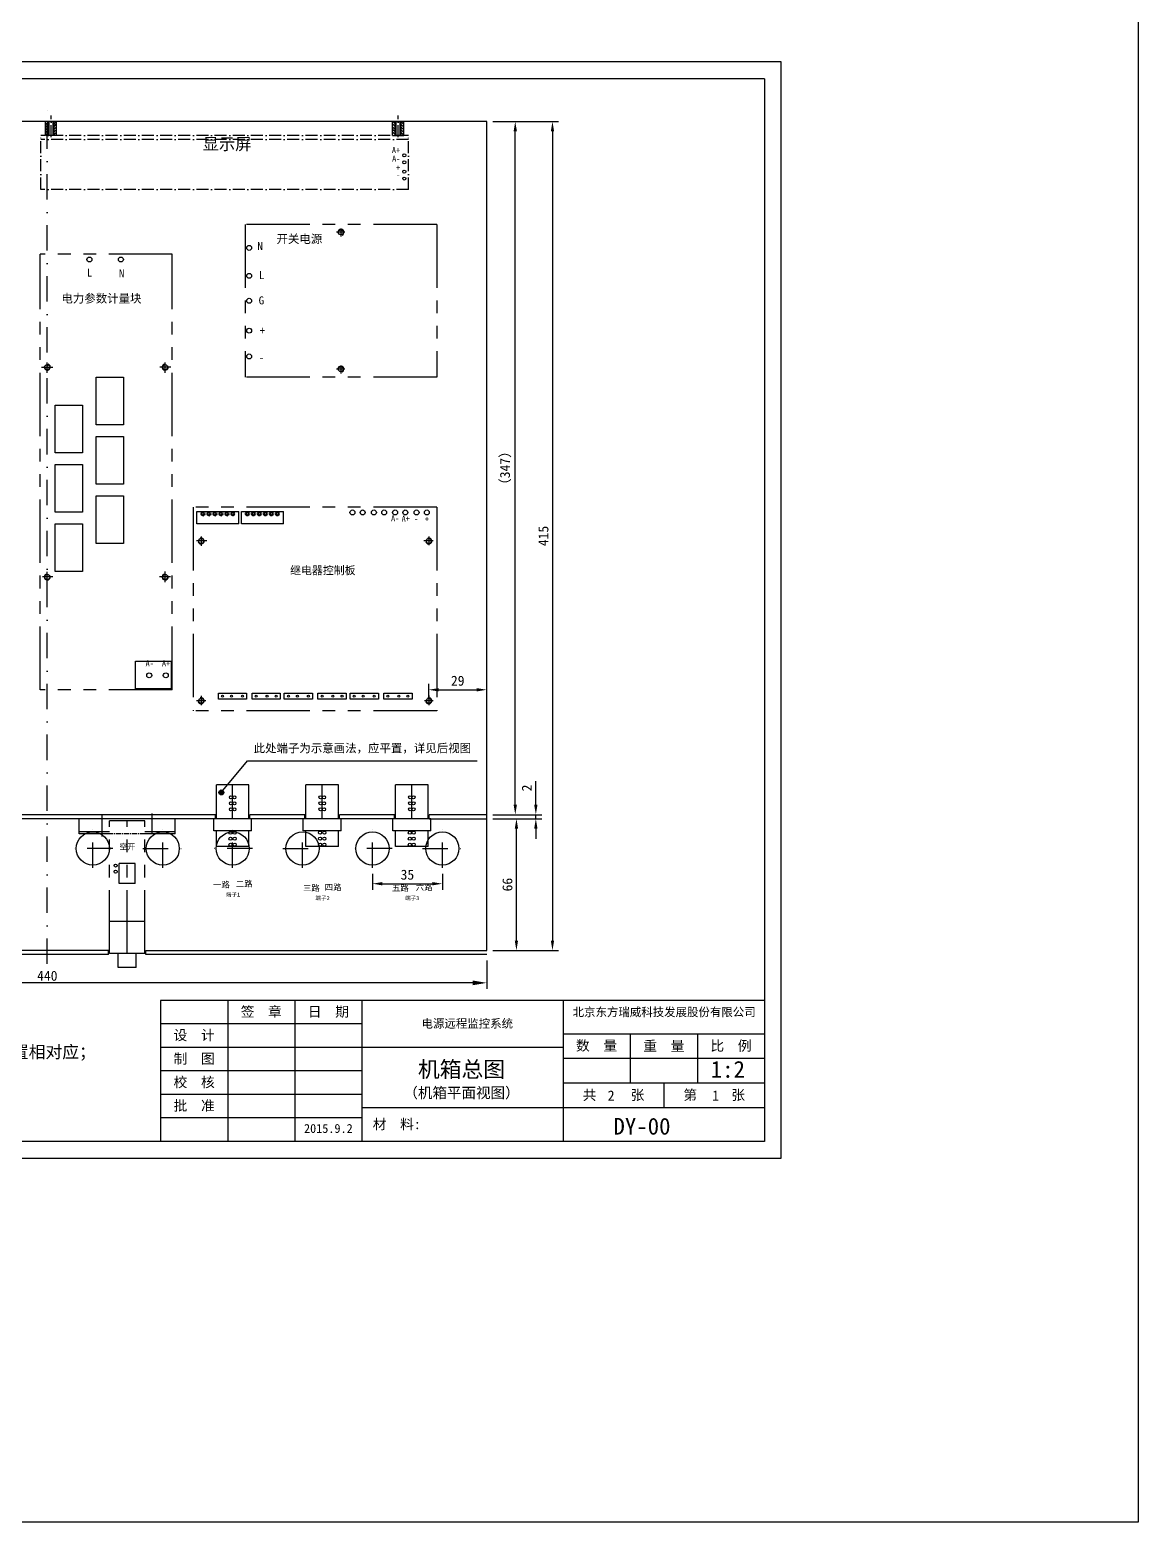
# Model space of a CAD drawing. Header units: millimetres. Extents: x 4100 to 7818, y 1137 to 2652.
# Drawn here: x 4660 to 5215, y 1137 to 1884 of the extents above; entities that cross this region are included whole.
import ezdxf

# ---------------------------------------------------------------- set-up
doc = ezdxf.new("R2010")
doc.units = ezdxf.units.MM
for name, pattern in [('ACAD_ISO10W100', [18, 12, -3, 0, -3]), ('ACAD_ISO12W100', [21, 12, -3, 0, -3, 0, -3]), ('CENTER', [2, 1.25, -0.25, 0.25, -0.25]), ('DASHDOTX2', [50.8, 25.4, -12.7, 0, -12.7]), ('PHANTOM2', [31.75, 15.875, -3.175, 3.175, -3.175, 3.175, -3.175])]:
    doc.linetypes.add(name, pattern=pattern)
doc.layers.get('0').update_dxf_attribs({"lineweight": 50})
doc.layers.get('Defpoints').update_dxf_attribs({"lineweight": 25})
doc.layers.add('1轮廓实线层', color=7, linetype='Continuous')
doc.layers.add('点划线', color=1, linetype='DASHDOTX2', lineweight=30)
doc.layers.add('细实线', color=1, linetype='Continuous', lineweight=30)
doc.styles.get("Standard").update_dxf_attribs({"font": 'SimSun.ttf', "height": 5})
doc.dimstyles.new('ISO-25', dxfattribs={"dimtxt": 8, "dimasz": 20, "dimexe": 5, "dimexo": 0.625, "dimgap": 20, "dimtad": 1, "dimdsep": 46, "dimtxsty": 'Standard', "dimcen": 2.5, "dimclrd": 4, "dimclre": 4, "dimclrt": 4, "dimadec": 0, "dimazin": 0, "dimtfac": 1, "dimtmove": 0, "dimatfit": 3, "dimfxl": 0, "dimarcsym": 0})
pattern_1 = [(315, (3031.0036, -2864.9637), (-0.67351921, -0.67351921), [])]
pattern_2 = [(225, (6484.3713, -2864.9637), (0.67351921, -0.67351921), [])]

# ---------------------------------------------------------------- blocks, each defined once
blk = doc.blocks.new('*D66')
at = {"layer": '1轮廓实线层', "color": 1, "lineweight": 25}
for p, q in [((4448.91, 1418.43), (4448.91, 1404.26)), ((4888.91, 1418.43), (4888.91, 1404.26)), ((4881.91, 1407.26), (4455.91, 1407.26))]:
    blk.add_line(p, q, dxfattribs=at)
at = {"layer": '1轮廓实线层', "color": 1, "lineweight": -3}
for points in [[(4455.91, 1408.43), (4455.91, 1406.09), (4448.91, 1407.26)], [(4881.91, 1408.43), (4881.91, 1406.09), (4888.91, 1407.26)]]:
    blk.add_solid(points, dxfattribs=at)
at = {"layer": 'Defpoints', "color": 0, "lineweight": -3}
for p in [(4448.91, 1421.43), (4888.91, 1421.43), (4448.91, 1407.26)]:
    blk.add_point(p, dxfattribs=at)
at = {"layer": '1轮廓实线层', "color": 1, "lineweight": -3, "insert": (4668.91, 1410.76), "char_height": 5, "attachment_point": 5}
blk.add_mtext('440', dxfattribs=at)
blk = doc.blocks.new('_None')
blk = doc.blocks.new('*D100')
at = {"layer": '1轮廓实线层', "color": 1, "lineweight": 25}
for p, q in [((4891.91, 1489.43), (4906.8, 1489.43)), ((4903.8, 1428.43), (4903.8, 1484.43)), ((4891.91, 1423.43), (4906.8, 1423.43))]:
    blk.add_line(p, q, dxfattribs=at)
at = {"layer": '1轮廓实线层', "color": 1, "lineweight": -3}
for points in [[(4902.97, 1484.43), (4904.64, 1484.43), (4903.8, 1489.43)], [(4902.97, 1428.43), (4904.64, 1428.43), (4903.8, 1423.43)]]:
    blk.add_solid(points, dxfattribs=at)
at = {"layer": 'Defpoints', "color": 0, "lineweight": -3}
for p in [(4888.91, 1489.43), (4903.8, 1489.43), (4888.91, 1423.43)]:
    blk.add_point(p, dxfattribs=at)
at = {"layer": '1轮廓实线层', "color": 1, "lineweight": -3, "insert": (4899.3, 1456.43), "char_height": 5, "attachment_point": 5, "rotation": 90}
blk.add_mtext('66', dxfattribs=at)
blk = doc.blocks.new('*D101')
at = {"layer": '1轮廓实线层', "color": 1, "lineweight": 25}
for p, q in [((4913.51, 1496.43), (4913.51, 1508.18)), ((4891.91, 1491.43), (4916.51, 1491.43)), ((4891.91, 1489.43), (4916.51, 1489.43)), ((4913.51, 1489.43), (4913.51, 1491.43)), ((4913.51, 1484.43), (4913.51, 1479.43))]:
    blk.add_line(p, q, dxfattribs=at)
at = {"layer": '1轮廓实线层', "color": 1, "lineweight": -3}
for points in [[(4912.68, 1496.43), (4914.35, 1496.43), (4913.51, 1491.43)], [(4912.68, 1484.43), (4914.35, 1484.43), (4913.51, 1489.43)]]:
    blk.add_solid(points, dxfattribs=at)
at = {"layer": 'Defpoints', "color": 0, "lineweight": -3}
for p in [(4888.91, 1491.43), (4888.91, 1489.43), (4913.51, 1491.43)]:
    blk.add_point(p, dxfattribs=at)
at = {"layer": '1轮廓实线层', "color": 1, "lineweight": -3, "insert": (4909.01, 1504.81), "char_height": 5, "attachment_point": 5, "rotation": 90}
blk.add_mtext('2', dxfattribs=at)
blk = doc.blocks.new('*D102')
at = {"layer": '1轮廓实线层', "color": 1, "lineweight": 25}
for p, q in [((4891.91, 1838.43), (4906.22, 1838.43)), ((4903.22, 1496.43), (4903.22, 1833.43)), ((4891.91, 1491.43), (4906.22, 1491.43))]:
    blk.add_line(p, q, dxfattribs=at)
at = {"layer": '1轮廓实线层', "color": 1, "lineweight": -3}
for points in [[(4902.39, 1833.43), (4904.06, 1833.43), (4903.22, 1838.43)], [(4902.39, 1496.43), (4904.06, 1496.43), (4903.22, 1491.43)]]:
    blk.add_solid(points, dxfattribs=at)
at = {"layer": 'Defpoints', "color": 0, "lineweight": -3}
for p in [(4888.91, 1838.43), (4903.22, 1838.43), (4888.91, 1491.43)]:
    blk.add_point(p, dxfattribs=at)
at = {"layer": '1轮廓实线层', "color": 1, "lineweight": -3, "insert": (4898.38, 1664.93), "char_height": 5, "attachment_point": 5, "rotation": 90}
blk.add_mtext('（347）', dxfattribs=at)
blk = doc.blocks.new('*D103')
at = {"layer": '1轮廓实线层', "color": 1, "lineweight": 25}
for p, q in [((4891.91, 1838.43), (4924.85, 1838.43)), ((4921.85, 1833.43), (4921.85, 1428.43)), ((4891.91, 1423.43), (4924.85, 1423.43))]:
    blk.add_line(p, q, dxfattribs=at)
at = {"layer": '1轮廓实线层', "color": 1, "lineweight": -3}
for points in [[(4921.02, 1833.43), (4922.69, 1833.43), (4921.85, 1838.43)], [(4921.02, 1428.43), (4922.69, 1428.43), (4921.85, 1423.43)]]:
    blk.add_solid(points, dxfattribs=at)
at = {"layer": 'Defpoints', "color": 0, "lineweight": -3}
for p in [(4888.91, 1838.43), (4888.91, 1423.43), (4921.85, 1423.43)]:
    blk.add_point(p, dxfattribs=at)
at = {"layer": '1轮廓实线层', "color": 1, "lineweight": -3, "insert": (4917.35, 1630.93), "char_height": 5, "attachment_point": 5, "rotation": 90}
blk.add_mtext('415', dxfattribs=at)
blk = doc.blocks.new('*D104')
at = {"layer": '1轮廓实线层', "color": 1, "lineweight": 25}
for p, q in [((4859.91, 1549.18), (4859.91, 1556.96)), ((4864.91, 1553.96), (4883.91, 1553.96)), ((4888.91, 1549.18), (4888.91, 1556.96))]:
    blk.add_line(p, q, dxfattribs=at)
at = {"layer": '1轮廓实线层', "color": 1, "lineweight": -3}
for points in [[(4864.91, 1554.79), (4864.91, 1553.12), (4859.91, 1553.96)], [(4883.91, 1554.79), (4883.91, 1553.12), (4888.91, 1553.96)]]:
    blk.add_solid(points, dxfattribs=at)
at = {"layer": 'Defpoints', "color": 0, "lineweight": -3}
for p in [(4888.91, 1553.96), (4859.91, 1546.18), (4888.91, 1546.18)]:
    blk.add_point(p, dxfattribs=at)
at = {"layer": '1轮廓实线层', "color": 1, "lineweight": -3, "insert": (4874.41, 1558.46), "char_height": 5, "attachment_point": 5}
blk.add_mtext('29', dxfattribs=at)
blk = doc.blocks.new('*D198')
at = {"layer": '1轮廓实线层', "color": 1, "lineweight": 25}
for p, q in [((4831.71, 1461.89), (4831.71, 1453.89)), ((4836.71, 1456.89), (4861.71, 1456.89)), ((4866.71, 1461.89), (4866.71, 1453.89))]:
    blk.add_line(p, q, dxfattribs=at)
at = {"layer": '1轮廓实线层', "color": 1, "lineweight": -3}
for points in [[(4836.71, 1457.72), (4836.71, 1456.05), (4831.71, 1456.89)], [(4861.71, 1457.72), (4861.71, 1456.05), (4866.71, 1456.89)]]:
    blk.add_solid(points, dxfattribs=at)
at = {"layer": 'Defpoints', "color": 0, "lineweight": -3}
for p in [(4831.71, 1464.89), (4866.71, 1464.89), (4866.71, 1456.89)]:
    blk.add_point(p, dxfattribs=at)
at = {"layer": '1轮廓实线层', "color": 1, "lineweight": -3, "insert": (4849.21, 1461.39), "char_height": 5, "attachment_point": 5}
blk.add_mtext('35', dxfattribs=at)

msp = doc.modelspace()

# ---------------------------------------------------------------- hatches: boundary and pattern name
at = {"layer": '1轮廓实线层', "lineweight": -3}
h = msp.add_hatch(dxfattribs=at)
h.set_pattern_fill('ANSI31', color=256, scale=0.1, style=0)
h.set_pattern_definition([(45, (31.24294, -679.97008), (-0.224506403, 0.224506403), [])])
h.paths.add_polyline_path([(4756.913, 1503.484), (4755.221, 1503.484, 0.2063902), (4754.835, 1502.587, 0.2848745), (4755.519, 1501.484), (4756.615, 1501.484, 0.2848745), (4757.3, 1502.587, 0.2063902)])
h.paths.add_polyline_path([(4755.221, 1503.484), (4756.913, 1503.484, 0.3974815)])
at = {"layer": '细实线', "lineweight": -3}
h = msp.add_hatch(dxfattribs=at)
h.set_pattern_fill('ANSI31', color=256, scale=0.3, angle=180, style=0)
h.set_pattern_definition(pattern_2)
h.paths.add_polyline_path([(4667.967, 1831.435), (4669.267, 1831.435), (4669.267, 1838.435), (4667.967, 1838.435)])
h.paths.add_polyline_path([(4672.267, 1831.435), (4673.567, 1831.435), (4673.567, 1838.435), (4672.267, 1838.435)])
h = msp.add_hatch(dxfattribs=at)
h.set_pattern_fill('ANSI31', color=256, scale=0.3, angle=180, style=0)
h.set_pattern_definition(pattern_2)
h.paths.add_polyline_path([(4669.267, 1838.435), (4669.267, 1831.435), (4669.767, 1831.435), (4669.767, 1838.435)])
h.paths.add_polyline_path([(4671.767, 1838.435), (4671.767, 1831.435), (4672.267, 1831.435), (4672.267, 1838.435)])
h = msp.add_hatch(dxfattribs=at)
h.set_pattern_fill('ANSI31', color=256, scale=0.3, angle=180, style=0)
h.set_pattern_definition(pattern_1)
h.paths.add_polyline_path([(4847.407, 1831.435), (4846.107, 1831.435), (4846.107, 1838.435), (4847.407, 1838.435)])
h.paths.add_polyline_path([(4843.107, 1831.435), (4841.807, 1831.435), (4841.807, 1838.435), (4843.107, 1838.435)])
h = msp.add_hatch(dxfattribs=at)
h.set_pattern_fill('ANSI31', color=256, scale=0.3, angle=180, style=0)
h.set_pattern_definition(pattern_1)
h.paths.add_polyline_path([(4846.107, 1838.435), (4846.107, 1831.435), (4845.607, 1831.435), (4845.607, 1838.435)])
h.paths.add_polyline_path([(4843.607, 1838.435), (4843.607, 1831.435), (4843.107, 1831.435), (4843.107, 1838.435)])

# ---------------------------------------------------------------- linework, layer by layer
at = {"lineweight": -3, "ltscale": 2}
for p, q in [((5028.036, 1859.818), (4336.929, 1859.818)), ((5028.036, 1859.818), (5028.036, 1327.875)), ((4888.912, 1838.435), (4448.912, 1838.435)), ((4699.526, 1838.435), (4448.912, 1838.435)), ((4888.912, 1423.435), (4888.912, 1838.435)), ((4699.526, 1423.435), (4448.912, 1423.435)), ((4699.526, 1421.435), (4448.912, 1421.435)), ((4699.526, 1421.435), (4699.526, 1423.435)), ((4718.226, 1423.435), (4888.912, 1423.435)), ((4718.226, 1421.435), (4718.226, 1423.435)), ((4888.912, 1421.435), (4718.226, 1421.435)), ((4725.636, 1398.435), (4725.636, 1327.875)), ((5028.036, 1398.435), (4725.636, 1398.435)), ((4826.436, 1398.435), (4826.436, 1327.875)), ((4927.236, 1398.435), (4927.236, 1327.875)), ((5028.036, 1327.875), (4336.929, 1327.875))]:
    msp.add_line(p, q, dxfattribs=at)
at = {"color": 6, "linetype": 'PHANTOM2', "lineweight": -3, "ltscale": 2}
for p, q in [((4767.912, 1786.935), (4767.912, 1710.435)), ((4863.912, 1786.935), (4767.912, 1786.935)), ((4863.912, 1786.935), (4863.912, 1710.435)), ((4665.412, 1553.935), (4665.412, 1771.935)), ((4731.412, 1771.935), (4665.412, 1771.935)), ((4731.412, 1553.935), (4731.412, 1771.935)), ((4863.912, 1710.435), (4767.912, 1710.435)), ((4741.912, 1645.435), (4741.912, 1543.435)), ((4863.912, 1645.435), (4741.912, 1645.435)), ((4863.912, 1645.435), (4863.912, 1543.435)), ((4743.809, 1643.265), (4764.809, 1643.265)), ((4743.809, 1637.091), (4743.809, 1643.265)), ((4764.809, 1637.091), (4743.809, 1637.091)), ((4764.809, 1637.091), (4764.809, 1643.265)), ((4766.123, 1643.265), (4787.123, 1643.265)), ((4766.123, 1637.091), (4766.123, 1643.265)), ((4787.123, 1637.091), (4766.123, 1637.091)), ((4787.123, 1637.091), (4787.123, 1643.265)), ((4731.412, 1553.935), (4665.412, 1553.935)), ((4754.552, 1552.276), (4768.685, 1552.276)), ((4754.552, 1549.212), (4754.552, 1552.276)), ((4768.685, 1549.212), (4754.552, 1549.212)), ((4768.685, 1552.276), (4768.685, 1549.212)), ((4787.552, 1552.276), (4801.685, 1552.276)), ((4787.552, 1549.212), (4787.552, 1552.276)), ((4801.685, 1549.212), (4787.552, 1549.212)), ((4801.685, 1552.276), (4801.685, 1549.212)), ((4820.552, 1552.276), (4834.685, 1552.276)), ((4820.552, 1549.212), (4820.552, 1552.276)), ((4834.685, 1549.212), (4820.552, 1549.212)), ((4834.685, 1552.276), (4834.685, 1549.212)), ((4863.912, 1543.435), (4741.912, 1543.435)), ((4863.912, 1543.435), (4741.912, 1543.435)), ((4700.026, 1421.935), (4700.026, 1488.435)), ((4708.876, 1421.935), (4708.876, 1488.435)), ((4717.726, 1421.935), (4717.726, 1488.435)), ((4704.876, 1456.935), (4704.876, 1466.935)), ((4712.876, 1466.935), (4704.876, 1466.935)), ((4712.876, 1456.935), (4712.876, 1466.935)), ((4712.876, 1456.935), (4704.876, 1456.935))]:
    msp.add_line(p, q, dxfattribs=at)
at = {"color": 6, "linetype": 'ACAD_ISO12W100', "lineweight": -3, "ltscale": 2}
for p, q in [((4753.564, 1489.435), (4753.564, 1506.435)), ((4769.864, 1506.435), (4753.564, 1506.435)), ((4761.714, 1489.435), (4761.714, 1506.435)), ((4769.864, 1489.435), (4769.864, 1506.435)), ((4798.411, 1489.435), (4798.411, 1506.435)), ((4814.711, 1506.435), (4798.411, 1506.435)), ((4806.561, 1489.435), (4806.561, 1506.435)), ((4814.711, 1489.435), (4814.711, 1506.435)), ((4843.258, 1489.435), (4843.258, 1506.435)), ((4859.558, 1506.435), (4843.258, 1506.435)), ((4851.408, 1489.435), (4851.408, 1506.435)), ((4859.558, 1489.435), (4859.558, 1506.435)), ((4717.726, 1488.435), (4700.026, 1488.435)), ((4752.214, 1483.435), (4752.214, 1489.435)), ((4770.364, 1489.435), (4753.064, 1489.435)), ((4771.214, 1483.435), (4771.214, 1489.435)), ((4797.061, 1483.435), (4797.061, 1489.435)), ((4816.061, 1489.435), (4797.061, 1489.435)), ((4816.061, 1483.435), (4816.061, 1489.435)), ((4841.908, 1483.435), (4841.908, 1489.435)), ((4860.908, 1489.435), (4841.908, 1489.435)), ((4860.908, 1483.435), (4860.908, 1489.435)), ((4771.214, 1483.435), (4752.214, 1483.435)), ((4753.564, 1475.435), (4753.564, 1483.435)), ((4769.864, 1475.435), (4769.864, 1483.435)), ((4816.061, 1483.435), (4797.061, 1483.435)), ((4798.411, 1475.435), (4798.411, 1483.435)), ((4814.711, 1475.435), (4814.711, 1483.435)), ((4860.908, 1483.435), (4841.908, 1483.435)), ((4843.258, 1475.435), (4843.258, 1483.435)), ((4859.558, 1475.435), (4859.558, 1483.435)), ((4769.864, 1475.435), (4753.564, 1475.435)), ((4814.711, 1475.435), (4798.411, 1475.435)), ((4859.558, 1475.435), (4843.258, 1475.435)), ((4717.726, 1437.935), (4700.026, 1437.935)), ((4717.726, 1421.935), (4700.026, 1421.935)), ((4704.376, 1414.935), (4704.376, 1421.935)), ((4713.376, 1414.935), (4713.376, 1421.935)), ((4713.376, 1414.935), (4704.376, 1414.935))]:
    msp.add_line(p, q, dxfattribs=at)
at = {"color": 4, "linetype": 'CENTER', "lineweight": -3, "ltscale": 2}
msp.add_line((4717.726, 1481.935), (4700.026, 1481.935), dxfattribs=at)
at = {"color": 6, "linetype": 'PHANTOM2', "lineweight": -3, "ltscale": 2}
for points in [[(4693.359, 1710.392), (4707.06, 1710.392), (4707.06, 1686.592), (4693.359, 1686.592)], [(4672.809, 1696.373), (4686.509, 1696.373), (4686.509, 1672.572), (4672.809, 1672.572)], [(4693.359, 1680.723), (4707.06, 1680.723), (4707.06, 1656.923), (4693.359, 1656.923)], [(4672.809, 1666.704), (4686.509, 1666.704), (4686.509, 1642.903), (4672.809, 1642.903)], [(4693.359, 1651.054), (4707.06, 1651.054), (4707.06, 1627.254), (4693.359, 1627.254)], [(4672.809, 1637.035), (4686.509, 1637.035), (4686.509, 1613.234), (4672.809, 1613.234)], [(4713.077, 1568.282), (4730.945, 1568.282), (4730.945, 1554.504), (4713.077, 1554.504)], [(4771.409, 1552.276), (4785.542, 1552.276), (4785.542, 1549.212), (4771.409, 1549.212)], [(4804.409, 1552.276), (4818.542, 1552.276), (4818.542, 1549.212), (4804.409, 1549.212)], [(4837.409, 1552.276), (4851.542, 1552.276), (4851.542, 1549.212), (4837.409, 1549.212)]]:
    msp.add_lwpolyline(points, close=True, dxfattribs=at)
at = {"lineweight": -3, "ltscale": 2}
for centre in [(4668.912, 1715.435), (4727.912, 1715.435), (4745.912, 1628.435), (4859.912, 1628.435), (4668.912, 1610.435), (4727.912, 1610.435), (4745.912, 1548.435), (4859.912, 1548.435)]:
    msp.add_circle(centre, 1.283, dxfattribs=at)
at = {"color": 3, "lineweight": -3, "ltscale": 2}
for centre, start, end in [((4668.912, 1715.435), 161.028292, 75.82681), ((4727.912, 1715.435), 104.17319, 18.971708), ((4745.912, 1628.435), 194.17319, 108.971708), ((4859.912, 1628.435), 194.17319, 108.971708), ((4668.912, 1610.435), 104.17319, 18.971708), ((4727.912, 1610.435), 104.17319, 18.971708), ((4745.912, 1548.435), 194.17319, 108.971708), ((4859.912, 1548.435), 194.17319, 108.971708)]:
    msp.add_arc(centre, 1.5, start, end, dxfattribs=at)
at = {"layer": '1轮廓实线层', "lineweight": -3}
for p, q in [((4674.982, 1838.435), (4667.967, 1838.435)), ((4667.967, 1831.435), (4667.967, 1838.435)), ((4669.767, 1831.435), (4669.767, 1838.435)), ((4671.767, 1831.435), (4671.767, 1838.435)), ((4673.567, 1831.435), (4673.567, 1838.435)), ((4841.807, 1831.435), (4841.807, 1838.435)), ((4841.807, 1838.435), (4847.407, 1838.435)), ((4843.607, 1831.435), (4843.607, 1838.435)), ((4845.607, 1831.435), (4845.607, 1838.435)), ((4847.407, 1831.435), (4847.407, 1838.435)), ((4673.567, 1831.435), (4667.967, 1831.435)), ((4841.807, 1831.435), (4847.407, 1831.435)), ((4755.984, 1502.463), (4769.103, 1518.46)), ((4769.103, 1518.46), (4884.181, 1518.46)), ((4753.064, 1491.435), (4643.412, 1491.435)), ((4753.064, 1489.435), (4643.412, 1489.435)), ((4684.876, 1481.935), (4684.876, 1489.435)), ((4732.876, 1489.435), (4684.876, 1489.435)), ((4732.876, 1489.435), (4684.876, 1489.435)), ((4732.876, 1481.935), (4732.876, 1489.435)), ((4753.064, 1489.435), (4753.064, 1491.435)), ((4770.364, 1489.435), (4770.364, 1491.435)), ((4797.911, 1491.435), (4770.364, 1491.435)), ((4812.561, 1489.435), (4770.364, 1489.435)), ((4797.911, 1489.435), (4797.911, 1491.435)), ((4842.758, 1491.435), (4815.211, 1491.435)), ((4815.211, 1489.435), (4815.211, 1491.435)), ((4842.758, 1489.435), (4815.211, 1489.435)), ((4842.758, 1489.435), (4842.758, 1491.435)), ((4888.912, 1491.435), (4860.058, 1491.435)), ((4860.058, 1489.435), (4860.058, 1491.435)), ((4860.058, 1489.435), (4888.912, 1489.435)), ((4700.026, 1482.935), (4684.876, 1482.935)), ((4700.026, 1481.935), (4684.876, 1481.935)), ((4732.876, 1482.935), (4717.726, 1482.935)), ((4732.876, 1481.935), (4717.726, 1481.935))]:
    msp.add_line(p, q, dxfattribs=at)
at = {"layer": '1轮廓实线层', "color": 3, "lineweight": -3}
for p, q in [((4669.267, 1831.435), (4669.267, 1838.435)), ((4672.267, 1831.435), (4672.267, 1838.435)), ((4843.107, 1831.435), (4843.107, 1838.435)), ((4846.107, 1831.435), (4846.107, 1838.435))]:
    msp.add_line(p, q, dxfattribs=at)
at = {"layer": '1轮廓实线层', "lineweight": -3}
msp.add_lwpolyline([(4100.271, 2567.005), (5215.113, 2567.005), (5215.113, 1137.318), (4100.271, 1137.318)], close=True, dxfattribs=at)
for centre, radius in [((4847.665, 1821.48), 0.764), ((4847.665, 1818.006), 0.764), ((4847.665, 1813.33), 0.764), ((4847.665, 1809.855), 0.764), ((4756.619, 1550.744), 0.502), ((4761.111, 1550.744), 0.502), ((4766.619, 1550.744), 0.502), ((4773.476, 1550.744), 0.502), ((4778.915, 1550.744), 0.502), ((4783.476, 1550.744), 0.502), ((4789.619, 1550.744), 0.502), ((4794.111, 1550.744), 0.502), ((4799.619, 1550.744), 0.502), ((4806.476, 1550.744), 0.502), ((4811.915, 1550.744), 0.502), ((4816.476, 1550.744), 0.502), ((4822.619, 1550.744), 0.502), ((4827.111, 1550.744), 0.502), ((4832.619, 1550.744), 0.502), ((4839.476, 1550.744), 0.502), ((4844.915, 1550.744), 0.502), ((4849.476, 1550.744), 0.502), ((4760.862, 1500.135), 0.764), ((4760.862, 1497.135), 0.764), ((4760.862, 1494.135), 0.764), ((4762.613, 1500.135), 0.764), ((4762.613, 1497.135), 0.764), ((4762.613, 1494.135), 0.764), ((4805.71, 1500.135), 0.764), ((4805.71, 1497.135), 0.764), ((4805.71, 1494.135), 0.764), ((4807.46, 1500.135), 0.764), ((4807.46, 1497.135), 0.764), ((4807.46, 1494.135), 0.764), ((4850.557, 1500.135), 0.764), ((4850.557, 1497.135), 0.764), ((4850.557, 1494.135), 0.764), ((4852.308, 1500.135), 0.764), ((4852.308, 1497.135), 0.764), ((4852.308, 1494.135), 0.764), ((4691.713, 1474.48), 8.3), ((4726.713, 1474.48), 8.3), ((4761.713, 1474.48), 8.3), ((4760.643, 1482.41), 0.764), ((4760.643, 1479.41), 0.764), ((4762.741, 1482.41), 0.764), ((4762.741, 1479.41), 0.764), ((4796.713, 1474.48), 8.3), ((4805.482, 1482.41), 0.764), ((4805.482, 1479.41), 0.764), ((4807.652, 1482.41), 0.764), ((4807.652, 1479.41), 0.764), ((4831.713, 1474.48), 8.3), ((4850.424, 1482.41), 0.764), ((4850.424, 1479.41), 0.764), ((4852.369, 1482.41), 0.764), ((4852.369, 1479.41), 0.764), ((4866.713, 1474.48), 8.3), ((4760.643, 1476.41), 0.764), ((4762.741, 1476.41), 0.764), ((4805.482, 1476.41), 0.764), ((4807.652, 1476.41), 0.764), ((4850.424, 1476.41), 0.764), ((4852.369, 1476.41), 0.764), ((4703.1, 1465.975), 0.764), ((4703.1, 1462.95), 0.764)]:
    msp.add_circle(centre, radius, dxfattribs=at)
at = {"layer": '1轮廓实线层', "lineweight": 50}
for centre in [(4746.809, 1642.026), (4749.809, 1642.026), (4752.809, 1642.026), (4755.809, 1642.026), (4758.809, 1642.026), (4761.809, 1642.026), (4769.123, 1642.026), (4772.123, 1642.026), (4775.123, 1642.026), (4778.123, 1642.026), (4781.123, 1642.026), (4784.123, 1642.026)]:
    msp.add_circle(centre, 0.82, dxfattribs=at)
at = {"layer": '点划线', "lineweight": -3, "ltscale": 0.5}
for p, q in [((4668.912, 1416.796), (4668.912, 1843.949)), ((4817.818, 1782.935), (4813.724, 1782.935)), ((4815.912, 1784.854), (4815.912, 1780.838)), ((4665.988, 1715.435), (4671.624, 1715.435)), ((4668.912, 1712.654), (4668.912, 1717.834)), ((4730.837, 1715.435), (4725.201, 1715.435)), ((4727.912, 1712.654), (4727.912, 1717.834)), ((4817.818, 1714.435), (4813.724, 1714.435)), ((4815.912, 1716.354), (4815.912, 1712.338)), ((4748.737, 1628.435), (4743.673, 1628.435)), ((4745.912, 1630.682), (4745.912, 1625.996)), ((4862.035, 1628.435), (4857.402, 1628.435)), ((4859.912, 1630.682), (4859.912, 1626.294)), ((4671.622, 1610.435), (4666.43, 1610.435)), ((4668.912, 1607.979), (4668.912, 1612.943)), ((4730.646, 1610.435), (4725.056, 1610.435)), ((4727.912, 1607.791), (4727.912, 1613.11)), ((4748.209, 1548.435), (4743.543, 1548.435)), ((4745.912, 1550.906), (4745.912, 1546.18)), ((4862.035, 1548.435), (4857.717, 1548.435)), ((4859.912, 1551.127), (4859.912, 1546.18)), ((4696.376, 1480.601), (4696.376, 1491.736)), ((4721.376, 1481.847), (4721.376, 1491.956)), ((4691.713, 1464.891), (4691.713, 1484.462)), ((4726.713, 1464.891), (4726.713, 1484.462)), ((4761.713, 1464.891), (4761.713, 1484.462)), ((4796.713, 1464.891), (4796.713, 1484.462)), ((4831.713, 1464.891), (4831.713, 1484.462)), ((4866.713, 1464.891), (4866.713, 1484.462)), ((4701.643, 1474.48), (4681.982, 1474.48)), ((4716.782, 1474.48), (4736.444, 1474.48)), ((4771.643, 1474.48), (4751.982, 1474.48)), ((4786.782, 1474.48), (4806.444, 1474.48)), ((4841.643, 1474.48), (4821.982, 1474.48)), ((4856.782, 1474.48), (4876.444, 1474.48))]:
    msp.add_line(p, q, dxfattribs=at)
at = {"layer": '点划线', "linetype": 'ACAD_ISO10W100', "lineweight": -3, "ltscale": 0.5}
for p, q in [((4670.767, 1830.537), (4670.767, 1841.491)), ((4844.607, 1830.537), (4844.607, 1841.491))]:
    msp.add_line(p, q, dxfattribs=at)
at = {"layer": '点划线', "color": 6, "linetype": 'ACAD_ISO10W100', "lineweight": -3, "ltscale": 0.5}
for p, q in [((4849.687, 1831.435), (4665.687, 1831.435)), ((4665.687, 1804.435), (4665.687, 1831.435)), ((4849.687, 1804.435), (4849.687, 1831.435)), ((4849.687, 1829.435), (4665.687, 1829.435)), ((4849.687, 1804.435), (4665.687, 1804.435))]:
    msp.add_line(p, q, dxfattribs=at)
at = {"layer": '细实线', "color": 1, "lineweight": -3, "ltscale": 2}
for p, q in [((4759.236, 1398.435), (4759.236, 1327.875)), ((4792.836, 1398.435), (4792.836, 1327.875)), ((4826.436, 1386.675), (4725.636, 1386.675)), ((4826.436, 1374.915), (4725.636, 1374.915)), ((4927.236, 1374.929), (4826.436, 1374.929)), ((5028.036, 1381.635), (4927.236, 1381.635)), ((4960.836, 1381.635), (4960.836, 1357.107)), ((4994.436, 1381.635), (4994.436, 1357.107)), ((5028.036, 1369.371), (4927.236, 1369.371)), ((4826.436, 1363.155), (4725.636, 1363.155)), ((5028.036, 1357.107), (4927.236, 1357.107)), ((4977.636, 1357.107), (4977.636, 1344.675)), ((4826.436, 1351.395), (4725.636, 1351.395)), ((5028.036, 1344.675), (4826.436, 1344.675)), ((4826.436, 1339.635), (4725.636, 1339.635)), ((4826.436, 1339.635), (4725.636, 1339.635)), ((4826.436, 1339.635), (4725.636, 1339.635))]:
    msp.add_line(p, q, dxfattribs=at)
msp.add_lwpolyline([(4287.35, 1319.475), (5036.436, 1319.475), (5036.436, 1868.218), (4287.35, 1868.218)], close=True, dxfattribs=at)
at = {"layer": '细实线', "color": 0, "linetype": 'ByBlock', "lineweight": -3}
for centre in [(4815.912, 1782.935), (4689.987, 1769.341), (4705.753, 1769.341), (4769.976, 1775.131), (4769.976, 1761.156), (4769.976, 1748.685), (4769.976, 1733.708), (4769.976, 1720.817), (4815.912, 1714.435), (4821.677, 1642.727), (4826.803, 1642.727), (4832.442, 1642.727), (4837.569, 1642.727), (4843.037, 1642.727), (4848.163, 1642.727), (4853.803, 1642.727), (4858.929, 1642.727), (4719.942, 1561.161), (4728.219, 1561.161), (4756.067, 1502.587)]:
    msp.add_circle(centre, 1.232, dxfattribs=at)
at = {"layer": '细实线', "color": 3, "lineweight": -3}
for centre in [(4815.912, 1782.935), (4815.912, 1714.435)]:
    msp.add_arc(centre, 1.5, 292.839794, 198.642713, dxfattribs=at)

# ---------------------------------------------------------------- texts
at = {"color": 1, "lineweight": -3, "ltscale": 2}
for s, p in [('2', (4949.51, 1348.337)), ('1', (5001.834, 1348.337))]:
    msp.add_text(s, height=5.04, dxfattribs=at).set_placement(p)
at = {"lineweight": -3, "ltscale": 2, "char_height": 5.04}
for s, insert, width, attachment_point in [('签  章', (4776.036, 1392.555), 33.6, 5), ('日  期', (4809.636, 1392.555), 33.6, 5), ('设  计', (4742.436, 1380.795), 33.6, 5), ('数  量', (4943.918, 1375.562), 32.12546, 5), ('重  量', (4977.636, 1375.503), 33.6, 5), ('比  例', (5011.236, 1375.503), 33.6, 5), ('制  图', (4742.436, 1369.035), 33.6, 5), ('校  核', (4742.436, 1357.275), 33.6, 5), ('共     张', (4952.436, 1350.891), 50.4, 5), ('第     张', (5002.836, 1350.891), 50.4, 5), ('批  准', (4742.436, 1345.515), 33.6, 5), ('材  料:', (4831.855, 1336.275), 100.8, 4), ('{\\H0.8889x;2015.9.2}', (4809.636, 1334.348), 47.64418, 5)]:
    msp.add_mtext(s, dxfattribs=dict(at, insert=insert, width=width, attachment_point=attachment_point))
at = {"layer": '点划线', "color": 5, "linetype": 'ByBlock', "lineweight": 40, "ltscale": 0.5, "char_height": 4, "width": 142.84231, "attachment_point": 5}
for insert in [(4775.477, 1776.022), (4706.134, 1762.412)]:
    msp.add_mtext('N', dxfattribs=dict(at, insert=insert))
at = {"layer": '细实线', "lineweight": -3}
for s, p in [('1:2', (5001.085, 1359.78)), ('DY-00', (4952.389, 1331.298))]:
    msp.add_text(s, height=8.4, dxfattribs=at).set_placement(p)
at = {"layer": '细实线', "color": 0, "lineweight": -3, "attachment_point": 5}
for s, insert, char_height, width in [('{\\H0.5357x;显示屏}', (4758.912, 1826.846), 11.2, 192), ('{\\H0.375x;开关电源}', (4795.128, 1779.377), 11.2, 192), ('{\\H0.375x;电力参数计量块}', (4696.019, 1749.579), 11.2, 192), ('{\\H0.9524x;继电器控制板}', (4806.867, 1613.511), 4.2, 192), ('{\\H0.4286x;空开}', (4708.955, 1475.243), 6.72, 142.84231), ('{\\H0.4464x;一路}', (4756.093, 1456.261), 6.72, 142.84231), ('{\\H0.4464x;二路}', (4767.472, 1456.674), 6.72, 142.84231), ('{\\H0.4464x;三路}', (4801.149, 1454.524), 6.72, 142.84231), ('{\\H0.4464x;四路}', (4812.007, 1454.937), 6.72, 142.84231), ('{\\H0.4464x;五路}', (4845.697, 1454.524), 6.72, 142.84231), ('{\\H0.4464x;六路}', (4857.571, 1454.937), 6.72, 142.84231), ('{\\H0.2976x;端子1}', (4761.916, 1451.333), 6.72, 142.84231), ('{\\H0.2976x;端子2}', (4806.763, 1449.596), 6.72, 142.84231), ('{\\H0.2976x;端子3}', (4851.61, 1449.596), 6.72, 142.84231)]:
    msp.add_mtext(s, dxfattribs=dict(at, insert=insert, char_height=char_height, width=width))
at = {"layer": '细实线', "color": 0, "lineweight": 40, "width": 142.84231, "attachment_point": 5}
for s, insert, char_height in [('{\\H0.4464x;A+}', (4843.501, 1824.077), 6.72), ('{\\H0.4464x;A-}', (4843.608, 1819.877), 6.72), ('{\\H0.4464x;+}', (4844.537, 1815.266), 6.72), ('{\\H0.4464x;-}', (4844.644, 1811.726), 6.72), ('G', (4776.092, 1748.841), 4), ('+', (4776.555, 1733.801), 4), ('-', (4776.138, 1720.172), 4), ('A-', (4843.076, 1639.793), 3), ('A+', (4848.365, 1639.618), 3), ('-', (4853.642, 1639.411), 3), ('+', (4858.984, 1639.411), 3)]:
    msp.add_mtext(s, dxfattribs=dict(at, insert=insert, char_height=char_height))
at = {"layer": '细实线', "lineweight": 40, "char_height": 4, "width": 142.84231, "attachment_point": 5}
for insert in [(4690.045, 1762.762), (4776.241, 1761.556)]:
    msp.add_mtext('L', dxfattribs=dict(at, insert=insert))
at = {"layer": '细实线', "color": 0, "linetype": 'ByBlock', "lineweight": 40, "char_height": 6.72, "width": 142.84231, "attachment_point": 5}
for s, insert in [('{\\H0.4464x;A-}', (4720.163, 1567.251)), ('{\\H0.4464x;A+}', (4728.348, 1567.251))]:
    msp.add_mtext(s, dxfattribs=dict(at, insert=insert))
at = {"layer": '细实线', "lineweight": -3, "attachment_point": 5}
for s, insert, char_height, width in [('{\\H0.625x;此处端子为示意画法，应平置，详见后视图}', (4826.64, 1524.409), 6.72, 144.15582), ('{\\H0.625x;电源远程监控系统}', (4879.202, 1386.648), 6.72, 142.84231), ('{\\H0.625x;北京东方瑞威科技发展股份有限公司}', (4977.775, 1392.394), 6.72, 100.8), ('\\pt18.4742,67.7075,123.083;1、机箱加工装配时，应保证端子固定立板与后面板空开孔的位置相对应；', (4556.662, 1372.028), 6.16, 395.0157), ('{\\H0.7937x;机箱总图}', (4876.3, 1363.555), 10.08, 201.6), ('{\\H0.7937x;（机箱平面视图）}', (4876.3, 1351.922), 6.72, 142.84231)]:
    msp.add_mtext(s, dxfattribs=dict(at, insert=insert, char_height=char_height, width=width))

# ---------------------------------------------------------------- dimensions: what is measured, and where the dimension line sits
at = {"layer": '1轮廓实线层', "lineweight": -3}
dim = msp.add_linear_dim(base=(4903.224, 1838.435), p1=(4888.912, 1491.435), p2=(4888.912, 1838.435), angle=90, text='（<>）', dimstyle='ISO-25', override={"dimtxt": 5, "dimasz": 5, "dimexe": 3, "dimexo": 3, "dimgap": 2, "dimdec": 1, "dimclrd": 1, "dimclre": 1, "dimclrt": 1, "dimtp": 0.1, "dimtm": 0.1, "dimtdec": 1, "dimldrblk": 'None', "dimlwd": 25, "dimlwe": 25}, dxfattribs=at)
dim.commit()
dim.dimension.update_dxf_attribs({"geometry": '*D102', "text_midpoint": (4898.377, 1664.935)})
for base, p1, p2, picture, middle in [((4921.855, 1423.435), (4888.912, 1838.435), (4888.912, 1423.435), '*D103', (4917.355, 1630.935)), ((4913.514, 1491.435), (4888.912, 1489.435), (4888.912, 1491.435), '*D101', (4909.014, 1504.81)), ((4903.804, 1489.435), (4888.912, 1423.435), (4888.912, 1489.435), '*D100', (4899.304, 1456.435))]:
    dim = msp.add_linear_dim(base=base, p1=p1, p2=p2, angle=90, dimstyle='ISO-25', override={"dimtxt": 5, "dimasz": 5, "dimexe": 3, "dimexo": 3, "dimgap": 2, "dimdec": 1, "dimclrd": 1, "dimclre": 1, "dimclrt": 1, "dimtp": 0.1, "dimtm": 0.1, "dimtdec": 1, "dimldrblk": 'None', "dimlwd": 25, "dimlwe": 25}, dxfattribs=at)
    dim.commit()
    dim.dimension.update_dxf_attribs({"geometry": picture, "text_midpoint": middle})
for base, p1, p2, override, picture, middle in [((4888.912, 1553.957), (4859.912, 1546.18), (4888.912, 1546.18), {"dimtxt": 5, "dimasz": 5, "dimexe": 3, "dimexo": 3, "dimgap": 2, "dimdec": 1, "dimclrd": 1, "dimclre": 1, "dimclrt": 1, "dimtp": 0.1, "dimtm": 0.1, "dimtdec": 1, "dimldrblk": 'None', "dimlwd": 25, "dimlwe": 25}, '*D104', (4874.412, 1558.457)), ((4866.713, 1456.888), (4831.713, 1464.891), (4866.713, 1464.891), {"dimtxt": 5, "dimasz": 5, "dimexe": 3, "dimexo": 3, "dimgap": 2, "dimdec": 1, "dimclrd": 1, "dimclre": 1, "dimclrt": 1, "dimtp": 0.1, "dimtm": 0.1, "dimtdec": 1, "dimldrblk": 'None', "dimlwd": 25, "dimlwe": 25}, '*D198', (4849.213, 1461.388)), ((4448.912, 1407.259), (4888.912, 1421.435), (4448.912, 1421.435), {"dimtxt": 5, "dimasz": 7, "dimexe": 3, "dimexo": 3, "dimgap": 1, "dimdec": 1, "dimclrd": 1, "dimclre": 1, "dimclrt": 1, "dimtp": 0.1, "dimtm": 0.1, "dimtdec": 1, "dimldrblk": 'None', "dimlwd": 25, "dimlwe": 25}, '*D66', (4668.912, 1410.759))]:
    dim = msp.add_linear_dim(base=base, p1=p1, p2=p2, dimstyle='ISO-25', override=override, dxfattribs=at)
    dim.commit()
    dim.dimension.update_dxf_attribs({"geometry": picture, "text_midpoint": middle})

doc.saveas('drawing.dxf')
